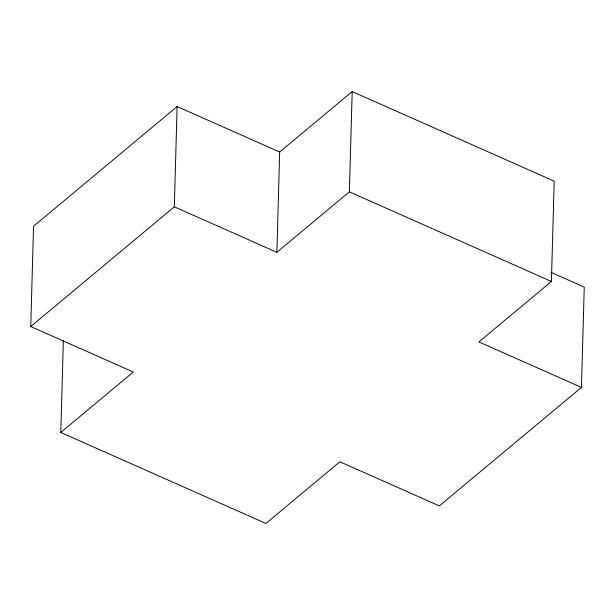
<?xml version="1.0" encoding="UTF-8"?>
<svg xmlns="http://www.w3.org/2000/svg" width="615" height="615" viewBox="0 0 615 615"><rect width="100%" height="100%" fill="white"/><g stroke="black" fill="none" stroke-linecap="round" stroke-linejoin="round"><path stroke-width="0.92" d="M581.452 387.404L439.325 505.899L339.857 461.773L265.895 523.442L60.793 432.468L133.301 372.014L30.75 326.527L33.548 226.235L177.12 106.533L279.671 152.013L352.187 91.558L554.207 181.171L551.409 281.462L478.901 341.917L581.452 387.404L584.25 287.113L550.94 272.337M60.793 432.468L63.353 340.772M30.75 326.527L174.322 206.825L177.12 106.533M174.322 206.825L276.873 252.311L279.671 152.013M276.873 252.311L349.382 191.849L352.187 91.558M349.382 191.849L551.409 281.462"/></g></svg>
